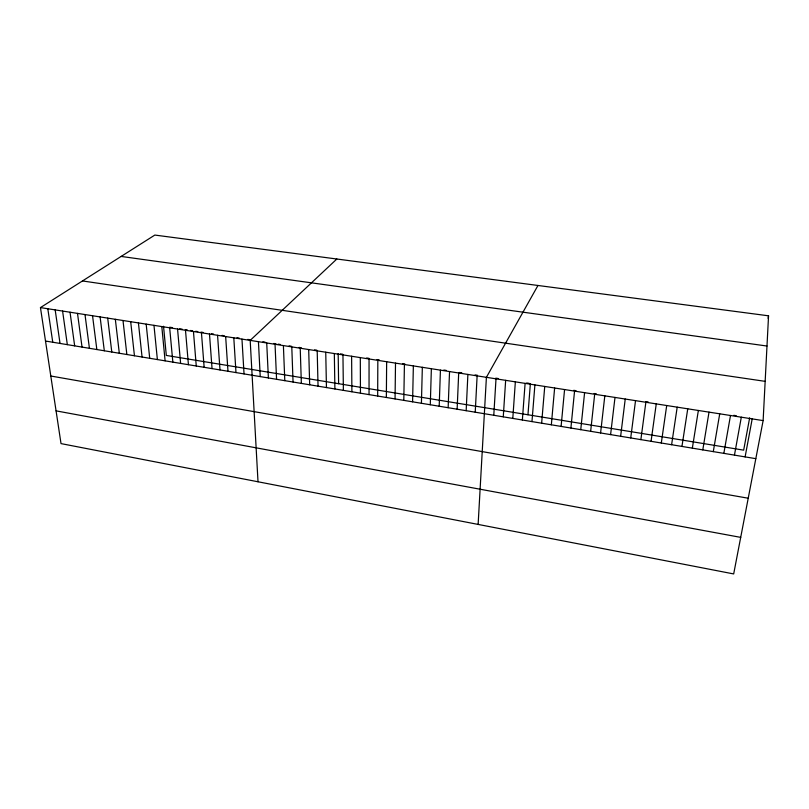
<?xml version="1.0" encoding="UTF-8"?>
<svg xmlns="http://www.w3.org/2000/svg" width="809" height="809" viewBox="0 0 809 809"><rect width="100%" height="100%" fill="white"/><g stroke="black" fill="none" stroke-linecap="round" stroke-linejoin="round"><path stroke-width="1.21" d="M369.046 394.61L369.056 358.974M377.672 396.046L377.833 360.349M386.348 397.482L386.651 361.724M395.055 398.918L395.51 363.11M403.802 400.374L404.419 364.505M412.59 401.82L413.359 365.901M421.418 403.286L422.338 367.306M430.287 404.753L431.369 368.712M439.196 406.229L440.43 370.138M448.146 407.716L449.541 371.553M457.136 409.202L458.693 372.989M466.166 410.699L467.885 374.425M475.237 412.196L477.118 375.872M763.13 420.599L768.55 315.813L154.843 235.065L40.45 307.592L61.019 443.605L733.682 573.935L763.13 420.599L40.45 307.592M478.129 524.424L486.401 377.318L537.965 285.476M493.783 415.27L496.008 378.824M503.269 416.837L505.655 380.331M512.795 418.415L515.353 381.848M522.361 420.002L525.102 383.375M527.964 414.764L530.37 383.547M531.978 421.6L534.901 384.902M541.636 423.198L544.74 386.449M551.344 424.806L554.63 387.986M561.102 426.414L564.571 389.544M570.901 428.042L574.552 391.111M580.751 429.67L584.594 392.678M590.651 431.308L594.676 394.256M600.591 432.957L604.819 395.834M610.593 434.615L615.002 397.431M620.634 436.273L625.236 399.029M630.727 437.952L635.53 400.637M640.87 439.631L645.865 402.255M651.063 441.32L656.261 403.883M661.307 443.008L666.707 405.521M671.601 444.717L677.204 407.16M681.947 446.426L687.751 408.808M692.342 448.156L698.359 410.466M702.788 449.885L709.018 412.135M713.285 451.624L719.727 413.803M723.843 453.374L730.497 415.492M734.451 455.123L741.317 417.181M749.66 417.808L743.663 450.158L166.31 355.434L163.529 326.249M768.095 318.261L768.55 315.813M745.109 456.893L752.198 418.89M336.837 259.011L250.183 340.387L258.01 481.77M121.138 256.433L766.983 346.03M82.478 280.945L765.162 381.352M169.708 327.21L172.196 327.594M179.649 328.767L182.146 329.152M185.271 329.637L187.344 329.971M190.479 330.456L192.572 330.78M195.707 331.275L197.8 331.599M200.945 332.094L203.049 332.418M211.483 333.733L213.596 334.066M222.07 335.391L224.204 335.725M237.007 337.727L239.151 338.061M247.746 339.396L249.9 339.74M262.885 341.762L265.049 342.106M273.776 343.461L275.96 343.805M278.144 344.149L280.339 344.492M289.116 345.868L291.321 346.212M299.057 347.415L301.272 347.759M314.61 349.842L316.845 350.196M340.447 353.887L342.713 354.231M366.639 357.972L368.934 358.336M376.984 359.59L379.29 359.944M402.508 363.575L404.854 363.939M443.828 370.026L446.214 370.401M459.391 372.464L461.797 372.838M475.085 374.911L477.512 375.295M495.796 378.147L498.243 378.531M526.649 382.97L529.126 383.355M573.753 390.322L575.998 390.676M594.089 393.498L596.354 393.862M645.825 401.588L648.151 401.952M733.814 415.33L736.251 415.715M45.506 341.034L755.818 458.663M50.795 376.013L748.224 498.223M56.064 410.861L740.71 537.378M47.802 308.735L52.757 342.237M55.174 309.887L60.028 343.441M62.586 311.05L67.329 344.644M70.029 312.213L74.661 345.868M77.502 313.376L82.033 347.081M84.996 314.549L89.425 348.305M92.539 315.732L96.847 349.539M100.104 316.916L104.31 350.772M107.698 318.099L111.794 352.016M115.333 319.292L119.317 353.26M122.998 320.495L126.861 354.504M130.694 321.699L134.446 355.768M138.42 322.902L142.06 357.022M146.176 324.116L149.705 358.286M153.973 325.339L157.381 359.56M161.8 326.563L165.097 360.834M169.668 327.797L172.843 362.119M177.555 329.03L180.619 363.413M185.494 330.264L188.426 364.697M193.452 331.518L196.263 366.002M201.451 332.762L204.141 367.306M209.491 334.016L212.049 368.611M217.56 335.28L219.997 369.925M225.66 336.554L227.976 371.25M233.801 337.818L235.985 372.575M241.972 339.102L244.035 373.91M258.435 341.671L260.235 376.589M266.717 342.965L268.386 377.945M275.04 344.27L276.567 379.3M283.393 345.574L284.798 380.665M291.786 346.889L293.05 382.03M300.22 348.204L301.353 383.405M308.694 349.528L309.675 384.781M317.199 350.863L318.048 386.166M325.744 352.198L326.452 387.562M334.329 353.543L334.896 388.957M338.182 353.533L338.617 383.699M342.955 354.888L343.38 390.363M351.612 356.243L351.895 391.768M360.308 357.608L360.45 393.194"/></g></svg>
